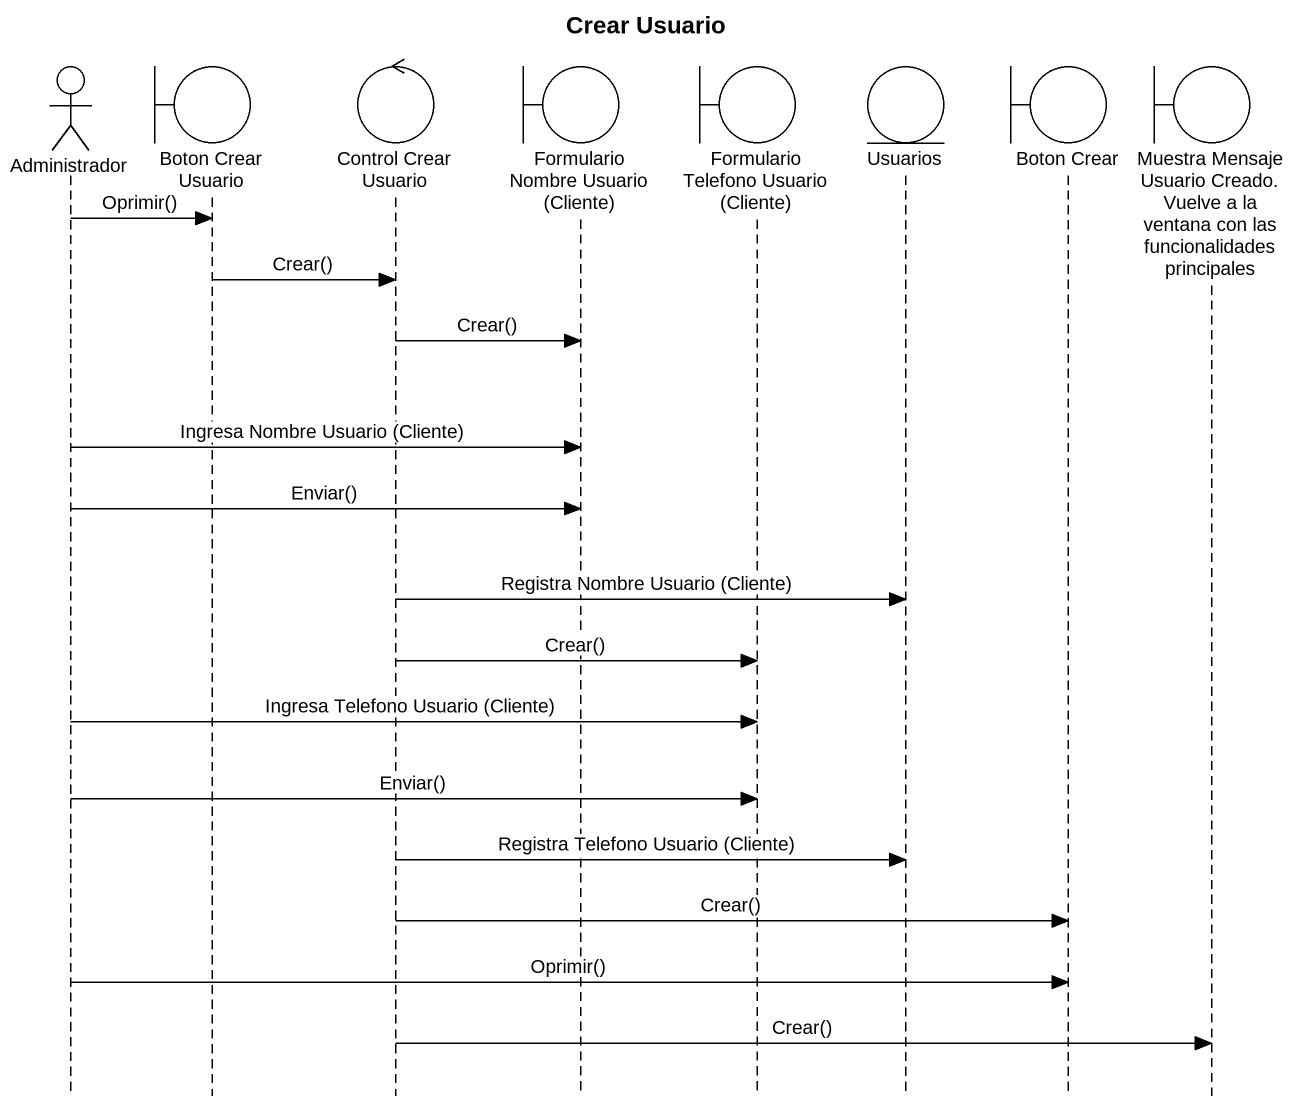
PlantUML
@startuml
title Crear Usuario
hide footbox
actor Administrador
boundary "Boton Crear Usuario" as Boton_Crear_Usuario
control "Control Crear Usuario" as Control_Crear_Usuario
boundary "Formulario Nombre Usuario (Cliente)" as Formulario_Nombre_Usuario
boundary "Formulario Telefono Usuario (Cliente)" as Formulario_Telefono_Usuario
entity Usuarios
boundary "Boton Crear" as Boton_Crear
boundary "Muestra Mensaje Usuario Creado. Vuelve a la ventana con las funcionalidades principales" as Muestra_Mensaje_Usuario

Administrador -> Boton_Crear_Usuario : Oprimir()
Boton_Crear_Usuario -> Control_Crear_Usuario : Crear()
Control_Crear_Usuario -> Formulario_Nombre_Usuario : Crear()
Administrador -> Formulario_Nombre_Usuario : Ingresa Nombre Usuario (Cliente)
Administrador -> Formulario_Nombre_Usuario : Enviar()
Control_Crear_Usuario -> Usuarios : Registra Nombre Usuario (Cliente)
Control_Crear_Usuario -> Formulario_Telefono_Usuario : Crear()
Administrador -> Formulario_Telefono_Usuario : Ingresa Telefono Usuario (Cliente)
Administrador -> Formulario_Telefono_Usuario : Enviar()
Control_Crear_Usuario -> Usuarios : Registra Telefono Usuario (Cliente)
Control_Crear_Usuario -> Boton_Crear : Crear()
Administrador -> Boton_Crear : Oprimir()
Control_Crear_Usuario -> Muestra_Mensaje_Usuario : Crear()
@enduml
